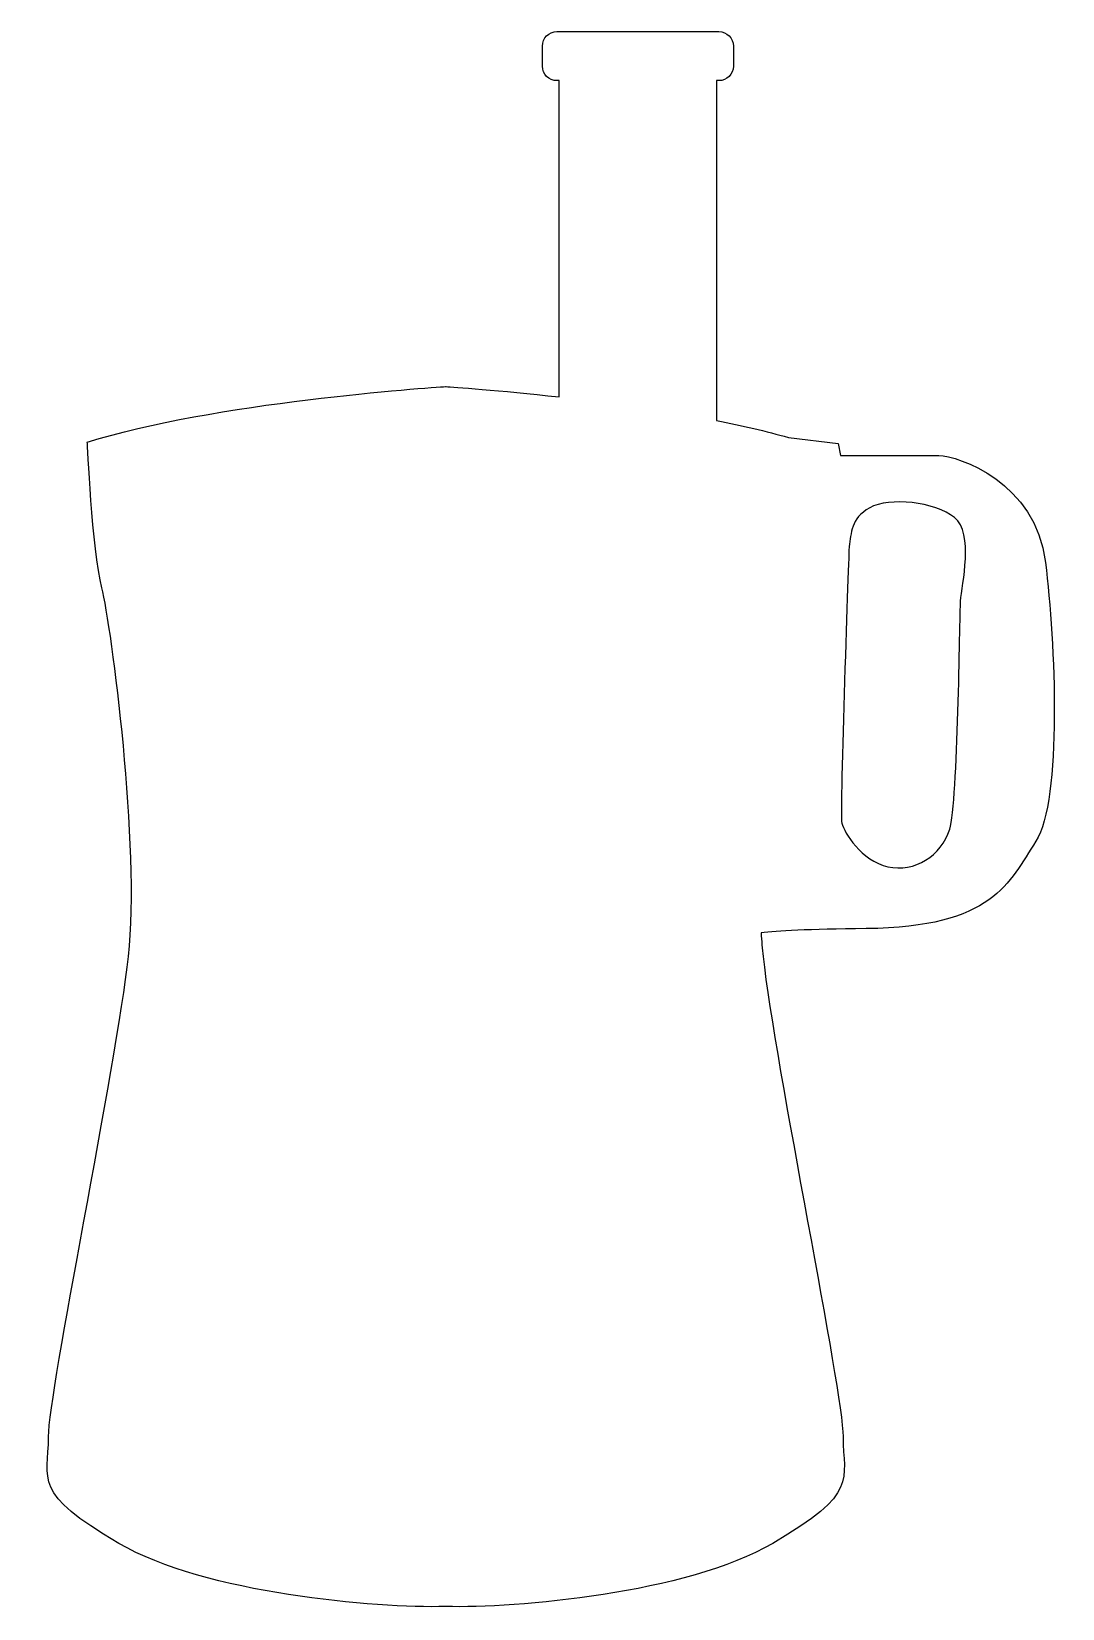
# Model space of a CAD drawing. Header units: centimetres. Extents: x -6.7 to 6.6, y -10.2 to 10.2.
import ezdxf

# ---------------------------------------------------------------- set-up
doc = ezdxf.new("R2010")
doc.units = ezdxf.units.CM
doc.header["$MEASUREMENT"] = 0
doc.layers.add('Camada 1', color=7, linetype='Continuous')

msp = doc.modelspace()

# ---------------------------------------------------------------- linework, layer by layer
at = {"layer": 'Camada 1', "lineweight": 25}
for points, knots in [([(6.39322, 3.31678), (6.26791, 4.35059), (5.26525, 4.6951), (5.01471, 4.6951), (5.01471, 4.6951), (4.76396, 4.6951), (3.74585, 4.6951), (3.74585, 4.6951), (3.74585, 4.6951), (3.74585, 4.6951), (3.71447, 4.85187), (3.71447, 4.85187), (3.71447, 4.85187), (3.71447, 4.85187), (3.07222, 4.93013), (3.07222, 4.93013), (3.07222, 4.93013), (3.07153, 4.93013), (3.07092, 4.92973), (3.07024, 4.92973), (3.07024, 4.92973), (2.78544, 5.01162), (2.47061, 5.08451), (2.14396, 5.1492), (2.14396, 5.1492), (2.14396, 5.1492), (2.14396, 9.53949), (2.14396, 9.53949), (2.14396, 9.53949), (2.14396, 9.53949), (2.17153, 9.53949), (2.17153, 9.53949), (2.17153, 9.53949), (2.27527, 9.53949), (2.35946, 9.62379), (2.35946, 9.7275), (2.35946, 9.7275), (2.35946, 9.7275), (2.35946, 9.98602), (2.35946, 9.98602), (2.35946, 9.98602), (2.35946, 10.08987), (2.27527, 10.17395), (2.17153, 10.17395), (2.17153, 10.17395), (2.17153, 10.17395), (0.08016, 10.17396), (0.08016, 10.17396), (0.08016, 10.17396), (-0.02358, 10.17396), (-0.10785, 10.08988), (-0.10785, 9.98603), (-0.10785, 9.98603), (-0.10785, 9.98603), (-0.10785, 9.72751), (-0.10785, 9.72751), (-0.10785, 9.72751), (-0.10785, 9.62377), (-0.02355, 9.5395), (0.08016, 9.5395), (0.08016, 9.5395), (0.08016, 9.5395), (0.10751, 9.53949), (0.10751, 9.53949), (0.10751, 9.53949), (0.10751, 9.53949), (0.10751, 5.45379), (0.10751, 5.45379), (0.10751, 5.45379), (-0.67346, 5.54166), (-1.27139, 5.58222), (-1.35167, 5.58748), (-1.35167, 5.58748), (-1.35167, 5.58748), (-1.35167, 5.58809), (-1.35167, 5.58809), (-1.35167, 5.58809), (-1.35167, 5.58809), (-1.35358, 5.58798), (-1.35627, 5.5878), (-1.35627, 5.5878), (-1.35905, 5.58799), (-1.36095, 5.58809), (-1.36095, 5.58809), (-1.36095, 5.58809), (-1.36095, 5.58809), (-1.36095, 5.58748), (-1.36095, 5.58748), (-1.36095, 5.58748), (-1.5428, 5.5756), (-4.38149, 5.38288), (-5.98835, 4.86742), (-5.98835, 4.86742), (-5.98835, 4.86742), (-5.92564, 3.48902), (-5.80042, 2.98774), (-5.80042, 2.98774), (-5.67519, 2.48649), (-5.29925, -0.3645), (-5.45583, -1.77444), (-5.45583, -1.77444), (-5.61238, -3.18419), (-6.48971, -7.41388), (-6.48971, -7.97765), (-6.48971, -7.97765), (-6.48971, -8.54164), (-6.7091, -8.6983), (-5.58113, -9.35618), (-5.58113, -9.35618), (-4.46795, -10.00552), (-2.25714, -10.19705), (-1.35626, -10.17178), (-1.35626, -10.17178), (-0.45535, -10.19705), (1.75543, -10.00552), (2.86863, -9.35618), (2.86863, -9.35618), (3.9965, -8.69832), (3.77721, -8.54166), (3.77721, -7.97765), (3.77721, -7.97765), (3.77721, -7.41388), (2.8999, -3.18419), (2.74332, -1.77444), (2.74332, -1.77444), (2.73263, -1.67879), (2.72446, -1.57635), (2.71855, -1.46858), (2.71855, -1.46858), (2.92524, -1.4449), (3.31987, -1.42135), (4.07467, -1.41416), (4.07467, -1.41416), (5.71951, -1.39836), (5.92329, -0.81882), (6.26791, -0.28629), (6.26791, -0.28629), (6.61243, 0.24645), (6.51847, 2.28279), (6.39322, 3.31678)], [0, 0, 0, 0, 0.02777778, 0.02777778, 0.02777778, 0.02777778, 0.05555556, 0.05555556, 0.05555556, 0.05555556, 0.08333333, 0.08333333, 0.08333333, 0.08333333, 0.11111111, 0.11111111, 0.11111111, 0.11111111, 0.13888889, 0.13888889, 0.13888889, 0.13888889, 0.16666667, 0.16666667, 0.16666667, 0.16666667, 0.19444444, 0.19444444, 0.19444444, 0.19444444, 0.22222222, 0.22222222, 0.22222222, 0.22222222, 0.25, 0.25, 0.25, 0.25, 0.27777778, 0.27777778, 0.27777778, 0.27777778, 0.30555556, 0.30555556, 0.30555556, 0.30555556, 0.33333333, 0.33333333, 0.33333333, 0.33333333, 0.36111111, 0.36111111, 0.36111111, 0.36111111, 0.38888889, 0.38888889, 0.38888889, 0.38888889, 0.41666667, 0.41666667, 0.41666667, 0.41666667, 0.44444444, 0.44444444, 0.44444444, 0.44444444, 0.47222222, 0.47222222, 0.47222222, 0.47222222, 0.5, 0.5, 0.5, 0.5, 0.52777778, 0.52777778, 0.52777778, 0.52777778, 0.55555556, 0.55555556, 0.55555556, 0.55555556, 0.58333333, 0.58333333, 0.58333333, 0.58333333, 0.61111111, 0.61111111, 0.61111111, 0.61111111, 0.63888889, 0.63888889, 0.63888889, 0.63888889, 0.66666667, 0.66666667, 0.66666667, 0.66666667, 0.69444444, 0.69444444, 0.69444444, 0.69444444, 0.72222222, 0.72222222, 0.72222222, 0.72222222, 0.75, 0.75, 0.75, 0.75, 0.77777778, 0.77777778, 0.77777778, 0.77777778, 0.80555556, 0.80555556, 0.80555556, 0.80555556, 0.83333333, 0.83333333, 0.83333333, 0.83333333, 0.86111111, 0.86111111, 0.86111111, 0.86111111, 0.88888889, 0.88888889, 0.88888889, 0.88888889, 0.91666667, 0.91666667, 0.91666667, 0.91666667, 0.94444444, 0.94444444, 0.94444444, 0.94444444, 1, 1, 1, 1]), ([(5.29663, 2.81542), (5.28094, 2.59603), (5.26525, 0.21499), (5.15563, -0.12963), (5.15563, -0.12963), (5.04601, -0.47425), (4.70129, -0.69354), (4.35669, -0.61533), (4.35669, -0.61533), (4.0121, -0.53683), (3.79278, -0.17655), (3.76156, -0.05124), (3.76156, -0.05124), (3.73018, 0.07396), (3.85541, 3.52029), (3.85541, 3.52029), (3.85541, 3.52029), (3.88687, 3.69275), (3.87121, 3.88068), (4.12182, 4.02168), (4.12182, 4.02168), (4.37238, 4.16257), (4.96761, 4.09994), (5.21833, 3.89627), (5.21833, 3.89627), (5.46908, 3.69275), (5.31232, 3.03478), (5.29663, 2.81542)], [0, 0, 0, 0, 0.125, 0.125, 0.125, 0.125, 0.25, 0.25, 0.25, 0.25, 0.375, 0.375, 0.375, 0.375, 0.5, 0.5, 0.5, 0.5, 0.625, 0.625, 0.625, 0.625, 0.75, 0.75, 0.75, 0.75, 1, 1, 1, 1])]:
    msp.add_open_spline(points, degree=3, knots=knots, dxfattribs=at)

doc.saveas('drawing.dxf')
